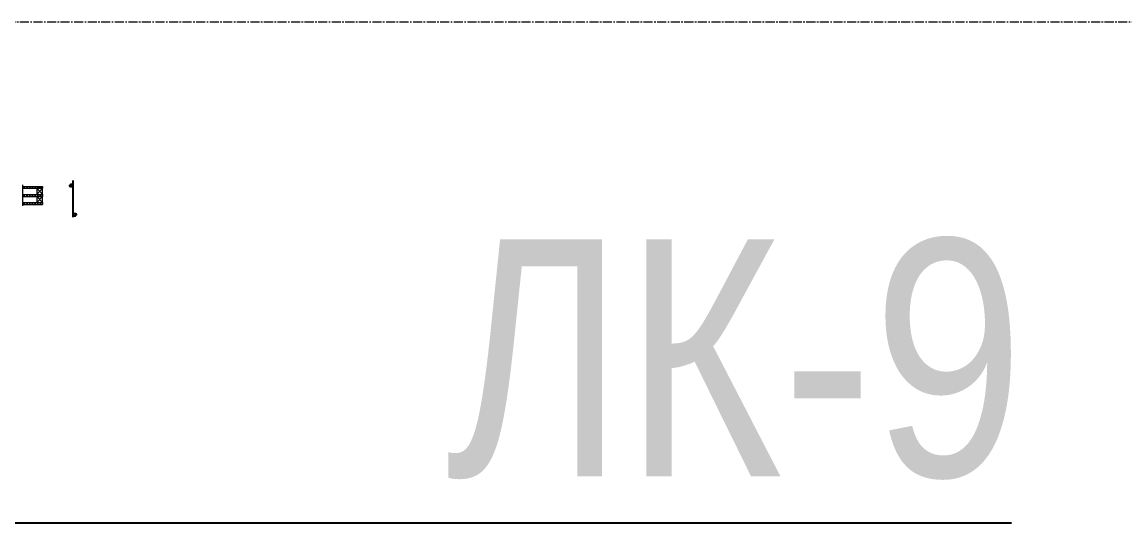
# Model space of a CAD drawing. Header units: millimetres. Extents: x -7155 to 483283, y -227682 to 148426.
# Drawn here: x 21282 to 23607, y 32544 to 33600 of the extents above; entities that cross this region are included whole.
import ezdxf

# ---------------------------------------------------------------- set-up
doc = ezdxf.new("R2010")
doc.units = ezdxf.units.MM
doc.linetypes.add('CENTER', pattern=[50.8, 31.75, -6.35, 6.35, -6.35])
doc.linetypes.add('CENTER2', pattern=[28.575, 19.05, -3.175, 3.175, -3.175])
for name, color, linetype, lineweight in [('Al', 59, 'Continuous', 13), ('Cen', 1, 'CENTER2', 13), ('АР_ЛК_марка', 6, 'Continuous', 5), ('Витражные конструкции', 252, 'Continuous', 15)]:
    doc.layers.add(name, color=color, linetype=linetype, lineweight=lineweight)
doc.layers.add('CENTER', color=1, linetype='CENTER')
doc.layers.add('АР_Оси_РД_100', color=7, linetype='Continuous', lineweight=0, true_color=0x525252)
doc.layers.add('РД_Оси_100', color=7, linetype='Continuous', lineweight=0, true_color=0x525252)
doc.styles.add('style1', font='ARIALN.TTF')

# ---------------------------------------------------------------- blocks, each defined once
blk = doc.blocks.new('СОШ_2200_АР_ОСИ_М100_28.05.24')
at = {"layer": 'АР_Оси_РД_100', "linetype": 'CENTER2'}
blk.add_line((29555, 33600), (-5954.958, 33600), dxfattribs=at)
blk = doc.blocks.new('ТПУ-45.02')
at = {"elevation": 0}
blk.add_lwpolyline([(-2, 2.5, -0.916659), (-1.5, 2.4), (-1.5, 1.4, -0.398231), (-1.6, 1.3), (-1.9, 1.3, 0.668179), (-2.1, 0.9), (-1.3, 0.1, 0.198912), (-1.1, 0), (1.2, 0, 0.198912), (1.3, 0.1), (2.1, 0.9, 0.668179), (2, 1.3), (1.6, 1.3, -0.414214), (1.5, 1.4), (1.5, 2.4, -0.904069), (2, 2.5), (3.3, 2.5, 0.414214), (3.5, 2.7), (3.5, 3.1, 0.327426), (3.3, 3.4), (-1, 4.3, 0.167079), (-1.2, 4.3, -0.978527), (-1.6, 4.8, 0.140808), (-1.5, 4.9), (-1, 6.4, -0.301775), (-0.8, 6.6, -0.191208), (1.6, 6.3, -0.2528), (1.7, 6.1, 0.249371), (1.8, 5.9, -0.087675), (2.5, 5.2, 0.34791), (2.8, 5.1), (3.3, 5.4, 0.434986), (3.4, 5.7, 0.631386), (-3.8, 4.5), (-3.8, 2.7, 0.423855), (-3.6, 2.5)], format="xyb", close=True, dxfattribs=at)
blk.add_lwpolyline([(-2, 4.3, 0.440609), (-1.8, 4), (-0.5, 3.8, -0.880439), (-0.6, 3.3), (-3.2, 3.3, -0.266716), (-1.7, 6.2, -0.681981), (-1.5, 6.1)], format="xyb", close=True)
blk.add_lwpolyline([(0.6, 0.7, 0.413945), (0.7, 0.8), (0.7, 2.4, 0.414214), (0.5, 2.7), (-0.4, 2.7, 0.414214), (-0.7, 2.4), (-0.7, 0.8, 0.413945), (-0.5, 0.7), (0.6, 0.7)], format="xyb")
blk = doc.blocks.new('РУ-65.05')
blk.add_blockref('ТПУ-45.02', (-2.6, -2.5))
blk = doc.blocks.new('Стекло 4 мм разрез')
at = {"layer": 'Al'}
for p, q in [((-2, -41.9), (-2, 0)), ((2, -41.9), (2, 0))]:
    blk.add_line(p, q, dxfattribs=at)
at = {"layer": 'Al', "ltscale": 4}
blk.add_line((2, 0), (-2, 0), dxfattribs=at)
at = {"layer": 'Al', "color": 5, "linetype": 'Continuous'}
for p, q in [((-1.4, -5.4), (1.4, -2.5)), ((-1.4, -11), (1.4, -8.2)), ((-1.4, -16.7), (1.4, -13.9)), ((-1.4, -22.4), (1.4, -19.6)), ((-1.1, -3.9), (0, -2.8)), ((-1.1, -9.6), (0, -8.5)), ((-1.1, -15.3), (0, -14.2)), ((-1.1, -21), (0, -19.8)), ((0, -5.1), (1.1, -3.9)), ((0, -10.8), (1.1, -9.6)), ((0, -16.4), (1.1, -15.3)), ((0, -22.1), (1.1, -21)), ((-1.4, -28.1), (1.4, -25.2)), ((-1.4, -33.7), (1.4, -30.9)), ((-1.4, -39.4), (1.4, -36.6)), ((-1.1, -26.6), (0, -25.5)), ((-1.1, -32.3), (0, -31.2)), ((-1.1, -38), (0, -36.9)), ((0, -27.8), (1.1, -26.6)), ((0, -33.5), (1.1, -32.3)), ((0, -39.1), (1.1, -38))]:
    blk.add_line(p, q, dxfattribs=at)
blk = doc.blocks.new('СПД 38 4+4+4')
at = {"layer": 'Al', "ltscale": 4}
for p, q in [((4, 0), (17, -12)), ((4, -12), (17, 0)), ((21, 0), (34, -12)), ((21, -12), (34, 0))]:
    blk.add_line(p, q, dxfattribs=at)
for points in [[(4, 0), (17, 0), (17, -12), (4, -12)], [(21, 0), (34, 0), (34, -12), (21, -12)]]:
    blk.add_lwpolyline(points, close=True, dxfattribs=at)
at = {"layer": 'Cen', "ltscale": 5}
blk.add_line((41, -41.9), (-3, -41.9), dxfattribs=at)
at = {"layer": 'Al', "ltscale": 4}
for p in [(2, 0), (19, 0), (36, 0)]:
    blk.add_blockref('Стекло 4 мм разрез', p, dxfattribs=at)
blk = doc.blocks.new('импост1')
at = {"layer": 'CENTER', "ltscale": 5}
blk.add_line((16.4, -75.3), (-61, -75.3), dxfattribs=at)
for p, rotation in [((-51.2, -74.6), 270), ((12.7, -76.1), 89.99999999999999)]:
    blk.add_blockref('РУ-65.05', p, dxfattribs=dict(rotation=rotation))
at = {"layer": 'Al', "ltscale": 4, "rotation": 180}
blk.add_blockref('СПД 38 4+4+4', (-10.2, -10.7), dxfattribs=at)

msp = doc.modelspace()

# ---------------------------------------------------------------- linework, layer by layer
at = {"layer": 'АР_ЛК_марка', "color": 18, "linetype": 'ByBlock', "lineweight": -2, "true_color": 0x000000}
for p, q in [((20867, 32543.7), (22180, 32543.7)), ((22180, 32543.7), (23367.6, 32543.7))]:
    msp.add_line(p, q, dxfattribs=at)

# ---------------------------------------------------------------- block references
at = {"layer": 'Витражные конструкции', "color": 18, "ltscale": 35, "true_color": 0x000000, "xscale": -1, "rotation": 89.99999999999993}
msp.add_blockref('импост1', (21314.4, 33205.2), dxfattribs=at)
at = {"layer": 'РД_Оси_100'}
msp.add_blockref('СОШ_2200_АР_ОСИ_М100_28.05.24', (0, 0), dxfattribs=at)

# ---------------------------------------------------------------- texts
at = {"layer": 'АР_ЛК_марка', "color": 18, "lineweight": 50, "true_color": 0x000000, "style": 'style1'}
for s, p in [('-9', (22884.3, 32641.7)), ('ЛК', (22175.2, 32641.7))]:
    msp.add_text(s, height=500, dxfattribs=at).set_placement(p)

doc.saveas('drawing.dxf')
